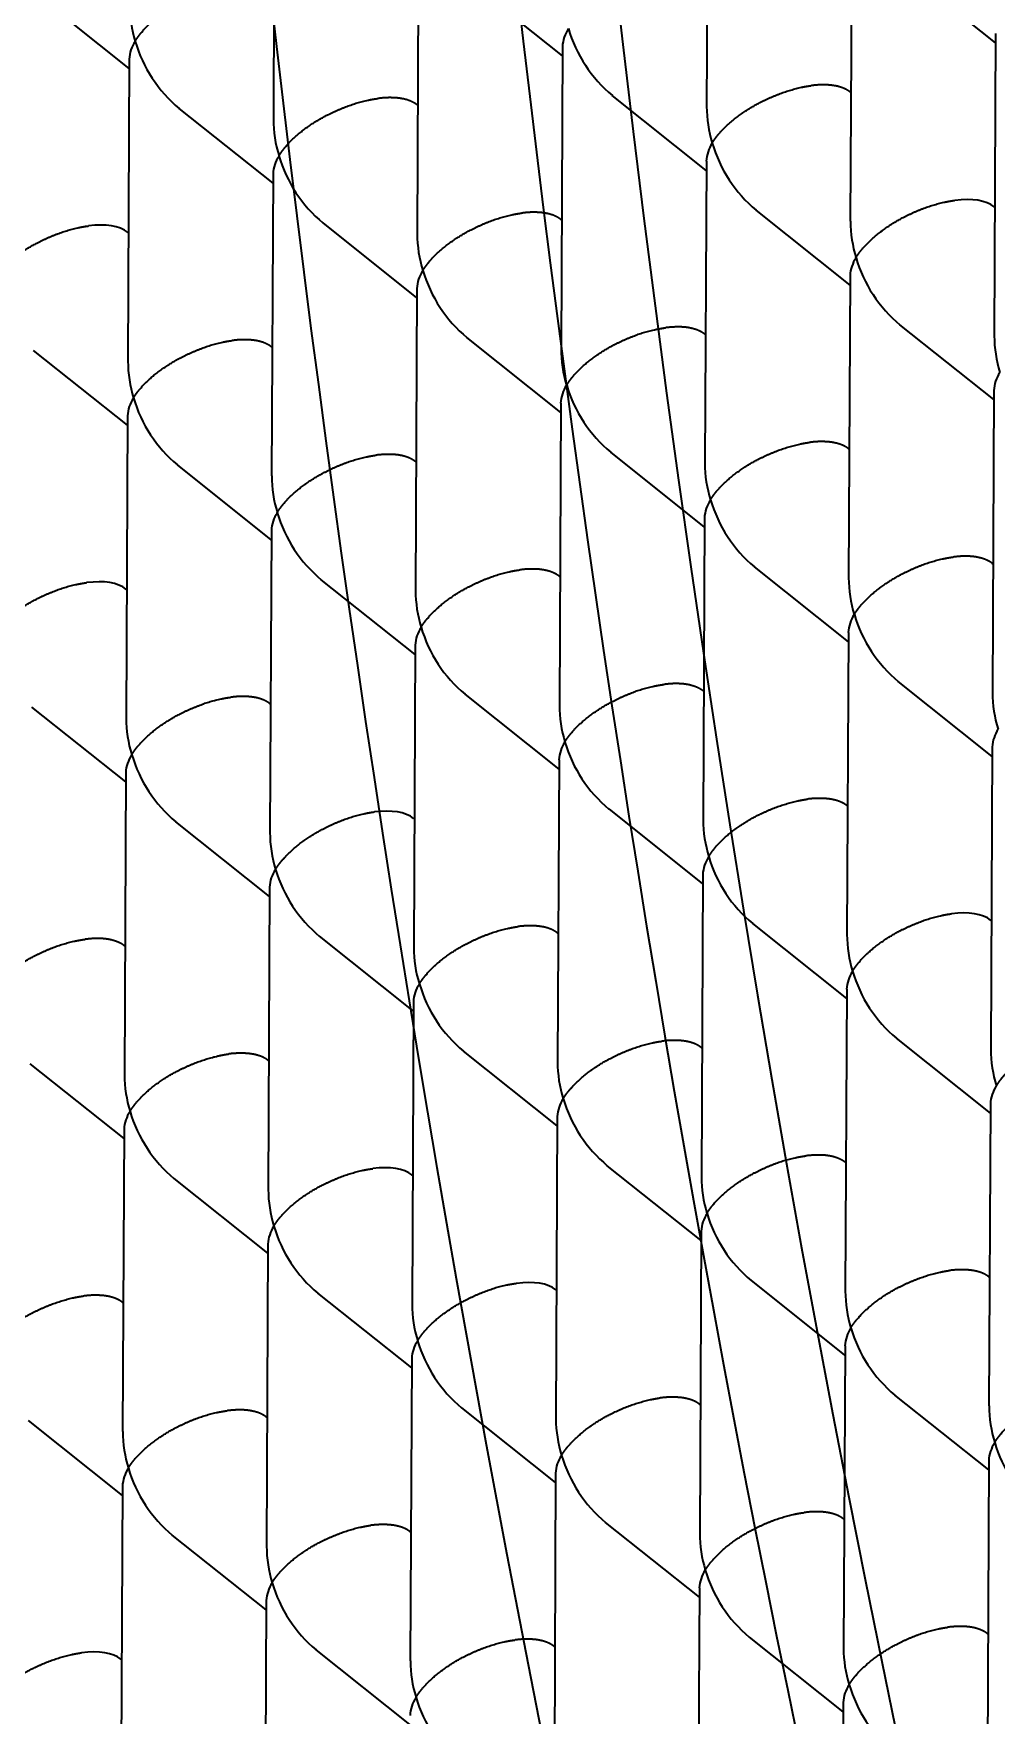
# Model space of a CAD drawing. Extents: x 23 to 587, y 4 to 413.
# Drawn here: x 421.27 to 424.46, y 146.04 to 151.61 of the extents above; entities that cross this region are included whole.
import ezdxf

# ---------------------------------------------------------------- set-up
doc = ezdxf.new("R2010")
doc.units = 0
doc.layers.get('0').update_dxf_attribs({"lineweight": 13})

# ---------------------------------------------------------------- blocks, each defined once
blk = doc.blocks.new('BLOCK6941')
at = {"color": 7, "lineweight": 35, "ltscale": 0.050027}
for p, q in [((-5.426, 18.663), (-5.436, 16.662)), ((-8.297, 18.578), (-8.306, 16.577)), ((-4.473, 17.903), (-4.483, 15.902)), ((-7.344, 17.819), (-7.353, 15.818)), ((-6.39, 17.059), (-6.4, 15.058)), ((-3.52, 17.144), (-3.529, 15.143)), ((-9.261, 16.975), (-9.271, 14.974)), ((-5.437, 16.3), (-5.447, 14.299)), ((-8.308, 16.215), (-8.318, 14.214)), ((-4.484, 15.541), (-4.494, 13.54)), ((-7.355, 15.456), (-7.365, 13.455)), ((-3.531, 14.781), (-3.541, 12.78)), ((-9.272, 14.612), (-9.282, 12.611)), ((-6.402, 14.697), (-6.411, 12.696)), ((-5.449, 13.937), (-5.458, 11.936)), ((-8.319, 13.853), (-8.329, 11.852)), ((-4.496, 13.178), (-4.505, 11.177)), ((-7.366, 13.093), (-7.376, 11.092)), ((-3.543, 12.419), (-3.552, 10.417)), ((-6.413, 12.334), (-6.423, 10.333)), ((-9.284, 12.249), (-9.293, 10.248)), ((-8.331, 11.49), (-8.34, 9.489)), ((-5.46, 11.575), (-5.47, 9.573)), ((-4.507, 10.815), (-4.517, 8.814)), ((-7.378, 10.731), (-7.387, 8.729)), ((-3.554, 10.056), (-3.564, 8.055)), ((-6.425, 9.971), (-6.434, 7.97)), ((-9.295, 9.887), (-9.305, 7.885)), ((-5.471, 9.212), (-5.481, 7.211)), ((-8.342, 9.127), (-8.352, 7.126)), ((-7.389, 8.368), (-7.399, 6.367)), ((-4.518, 8.452), (-4.528, 6.451)), ((-3.565, 7.693), (-3.575, 5.692)), ((-6.436, 7.608), (-6.445, 5.607)), ((-9.306, 7.524), (-9.316, 5.523)), ((-5.483, 6.849), (-5.492, 4.848)), ((-8.353, 6.764), (-8.363, 4.763)), ((-4.53, 6.09), (-4.539, 4.089))]:
    blk.add_line(p, q, dxfattribs=at)
at = {"color": 7, "lineweight": 35, "ltscale": 0.019884}
for p, q in [((-6.391, 16.998), (-7.013, 17.493)), ((-3.52, 17.082), (-4.142, 17.578)), ((-9.261, 16.913), (-9.883, 17.409)), ((-5.438, 16.238), (-6.06, 16.734)), ((-8.308, 16.154), (-8.93, 16.649)), ((-4.485, 15.479), (-5.107, 15.975)), ((-7.355, 15.394), (-7.977, 15.89)), ((-3.532, 14.72), (-4.154, 15.215)), ((-9.273, 14.55), (-9.895, 15.046)), ((-6.402, 14.635), (-7.024, 15.131)), ((-5.449, 13.876), (-6.071, 14.371)), ((-8.32, 13.791), (-8.942, 14.287)), ((-4.496, 13.116), (-5.118, 13.612)), ((-7.367, 13.032), (-7.989, 13.527)), ((-3.543, 12.357), (-4.165, 12.853)), ((-6.413, 12.272), (-7.036, 12.768)), ((-9.284, 12.188), (-9.906, 12.683)), ((-8.331, 11.428), (-8.953, 11.924)), ((-5.46, 11.513), (-6.082, 12.009)), ((-7.378, 10.669), (-8, 11.165)), ((-4.507, 10.754), (-5.129, 11.249)), ((-3.554, 9.994), (-4.176, 10.49)), ((-6.425, 9.91), (-7.047, 10.405)), ((-9.295, 9.825), (-9.917, 10.321)), ((-5.472, 9.15), (-6.094, 9.646)), ((-8.342, 9.066), (-8.964, 9.561)), ((-7.389, 8.306), (-8.011, 8.802)), ((-4.519, 8.391), (-5.141, 8.887)), ((-6.436, 7.547), (-7.058, 8.043)), ((-3.566, 7.632), (-4.188, 8.127)), ((-9.307, 7.462), (-9.929, 7.958)), ((-5.483, 6.788), (-6.105, 7.283)), ((-8.354, 6.703), (-8.976, 7.199)), ((-4.53, 6.028), (-5.152, 6.524)), ((-7.401, 5.944), (-8.023, 6.439))]:
    blk.add_line(p, q, dxfattribs=at)
at = {"color": 7, "lineweight": 35, "ltscale": 0.00016101}
for p, q in [((-4.478, 16.753), (-4.484, 16.757)), ((-7.349, 16.668), (-7.354, 16.672)), ((-3.525, 15.993), (-3.53, 15.997)), ((-9.267, 15.824), (-9.272, 15.828)), ((-6.396, 15.909), (-6.401, 15.913)), ((-5.443, 15.149), (-5.448, 15.153)), ((-8.314, 15.065), (-8.319, 15.069)), ((-4.49, 14.39), (-4.495, 14.394)), ((-7.36, 14.305), (-7.365, 14.309)), ((-3.537, 13.631), (-3.542, 13.635)), ((-6.407, 13.546), (-6.412, 13.55)), ((-9.278, 13.461), (-9.283, 13.465)), ((-8.325, 12.702), (-8.33, 12.706)), ((-5.454, 12.787), (-5.459, 12.791)), ((-4.501, 12.027), (-4.506, 12.031)), ((-7.372, 11.943), (-7.377, 11.947)), ((-3.548, 11.268), (-3.553, 11.272)), ((-6.419, 11.183), (-6.424, 11.187)), ((-9.289, 11.099), (-9.294, 11.103)), ((-5.466, 10.424), (-5.471, 10.428)), ((-8.336, 10.339), (-8.341, 10.343)), ((-7.383, 9.58), (-7.388, 9.584)), ((-4.513, 9.665), (-4.518, 9.669)), ((-6.43, 8.821), (-6.435, 8.825)), ((-3.559, 8.905), (-3.564, 8.909)), ((-9.301, 8.736), (-9.306, 8.74)), ((-5.477, 8.061), (-5.482, 8.065)), ((-8.348, 7.977), (-8.353, 7.981)), ((-4.524, 7.302), (-4.529, 7.306)), ((-7.394, 7.217), (-7.4, 7.221)), ((-6.441, 6.458), (-6.446, 6.462)), ((-3.571, 6.543), (-3.576, 6.547)), ((-9.312, 6.373), (-9.317, 6.377))]:
    blk.add_line(p, q, dxfattribs=at)
at = {"color": 7, "lineweight": 35}
for centre, radius, start, end in [((-8.422, 17.339), 0.837, 180.2046, 197.1191), ((-6.152, 17.045), 0.239, 146.5034, 176.6622), ((-5.475, 17.435), 0.913, 196.3619, 230.1623), ((-9.023, 16.961), 0.239, 146.5034, 176.6622), ((-8.346, 17.35), 0.913, 196.3619, 230.1623), ((-4.598, 16.665), 0.837, 180.1991, 197.116), ((-7.469, 16.58), 0.837, 180.2046, 197.1191), ((-5.199, 16.286), 0.239, 146.5034, 176.6622), ((-4.522, 16.676), 0.913, 196.3619, 230.1623), ((-8.07, 16.201), 0.239, 146.5034, 176.6622), ((-7.393, 16.591), 0.913, 196.3619, 230.1623), ((-6.516, 15.821), 0.837, 180.2046, 197.1191), ((-3.645, 15.905), 0.837, 180.2046, 197.1191), ((-4.246, 15.527), 0.239, 146.5034, 176.6622), ((-3.569, 15.916), 0.913, 196.3619, 230.1623), ((-7.117, 15.442), 0.239, 146.5034, 176.6622), ((-6.439, 15.832), 0.913, 196.3619, 230.1623), ((-5.563, 15.061), 0.837, 180.2046, 197.1191), ((-2.692, 15.146), 0.837, 180.2046, 197.1191), ((-8.433, 14.977), 0.837, 180.2046, 197.1191), ((-5.486, 15.072), 0.913, 196.3619, 230.1623), ((-3.293, 14.767), 0.239, 146.5034, 176.6622), ((-9.034, 14.598), 0.239, 146.5034, 176.6622), ((-8.357, 14.988), 0.913, 196.3619, 230.1623), ((-6.164, 14.683), 0.239, 146.5296, 176.692), ((-4.61, 14.302), 0.837, 180.2046, 197.1191), ((-7.48, 14.217), 0.837, 180.1991, 197.116), ((-5.211, 13.923), 0.239, 146.5034, 176.6622), ((-4.533, 14.313), 0.913, 196.3619, 230.1623), ((-8.081, 13.839), 0.239, 146.5034, 176.6622), ((-7.404, 14.228), 0.913, 196.3619, 230.1623), ((-3.657, 13.543), 0.837, 180.2046, 197.1191), ((-6.527, 13.458), 0.837, 180.2046, 197.1191), ((-4.258, 13.164), 0.239, 146.5034, 176.6622), ((-3.58, 13.553), 0.913, 196.3619, 230.1623), ((-7.128, 13.079), 0.239, 146.5034, 176.6622), ((-6.451, 13.469), 0.913, 196.3619, 230.1623), ((-2.704, 12.783), 0.837, 180.2046, 197.1191), ((-8.445, 12.614), 0.837, 180.2046, 197.1191), ((-5.574, 12.698), 0.837, 180.1991, 197.116), ((-3.304, 12.405), 0.239, 146.5034, 176.6622), ((-9.046, 12.235), 0.239, 146.5034, 176.6622), ((-8.368, 12.625), 0.913, 196.3619, 230.1623), ((-6.175, 12.32), 0.239, 146.5034, 176.6622), ((-5.498, 12.709), 0.913, 196.3619, 230.1623), ((-4.621, 11.939), 0.837, 180.2046, 197.1191), ((-7.492, 11.855), 0.837, 180.2046, 197.1191), ((-8.093, 11.476), 0.239, 146.5034, 176.6622), ((-7.415, 11.865), 0.913, 196.3619, 230.1623), ((-5.222, 11.561), 0.239, 146.5296, 176.692), ((-4.545, 11.95), 0.913, 196.3619, 230.1623), ((-3.668, 11.18), 0.837, 180.2046, 197.1191), ((-6.539, 11.095), 0.837, 180.2046, 197.1191), ((-4.269, 10.801), 0.239, 146.5034, 176.6622), ((-3.592, 11.191), 0.913, 196.3619, 230.1623), ((-7.14, 10.717), 0.239, 146.5296, 176.692), ((-6.462, 11.106), 0.913, 196.3619, 230.1623), ((-2.715, 10.42), 0.837, 180.1991, 197.116), ((-8.456, 10.251), 0.837, 180.1991, 197.116), ((-5.586, 10.336), 0.837, 180.2046, 197.1191), ((-3.316, 10.042), 0.239, 146.5034, 176.6622), ((-6.186, 9.957), 0.239, 146.5034, 176.6622), ((-5.509, 10.347), 0.913, 196.3619, 230.1623), ((-9.057, 9.873), 0.239, 146.5034, 176.6622), ((-8.38, 10.262), 0.913, 196.3619, 230.1623), ((-7.503, 9.492), 0.837, 180.2046, 197.1191), ((-4.633, 9.576), 0.837, 180.1991, 197.116), ((-7.427, 9.503), 0.913, 196.3619, 230.1623), ((-5.233, 9.198), 0.239, 146.5034, 176.6622), ((-4.556, 9.587), 0.913, 196.3619, 230.1623), ((-8.104, 9.113), 0.239, 146.5034, 176.6622), ((-3.679, 8.817), 0.837, 180.2046, 197.1191), ((-6.55, 8.732), 0.837, 180.1991, 197.116), ((-7.151, 8.354), 0.239, 146.5296, 176.692), ((-6.474, 8.743), 0.913, 196.3619, 230.1623), ((-4.28, 8.439), 0.239, 146.5034, 176.6622), ((-3.603, 8.828), 0.913, 196.3594, 230.1725), ((-2.726, 8.058), 0.837, 180.2046, 197.1191), ((-5.597, 7.973), 0.837, 180.2046, 197.1191), ((-8.467, 7.888), 0.837, 180.2046, 197.1191), ((-3.327, 7.679), 0.239, 146.5034, 176.6622), ((-2.65, 8.069), 0.913, 196.3619, 230.1623), ((-6.198, 7.595), 0.239, 146.5034, 176.6622), ((-5.52, 7.984), 0.913, 196.3619, 230.1623), ((-9.068, 7.51), 0.239, 146.5034, 176.6622), ((-8.391, 7.899), 0.913, 196.3619, 230.1623), ((-4.644, 7.214), 0.837, 180.2046, 197.1191), ((-7.514, 7.129), 0.837, 180.1991, 197.116), ((-5.245, 6.835), 0.239, 146.5034, 176.6622), ((-4.568, 7.225), 0.913, 196.3594, 230.1725), ((-8.115, 6.751), 0.239, 146.5034, 176.6622), ((-7.438, 7.14), 0.913, 196.3619, 230.1623), ((-6.561, 6.37), 0.837, 180.2046, 197.1191), ((-3.691, 6.454), 0.837, 180.2046, 197.1191), ((-4.292, 6.076), 0.239, 146.5034, 176.6622), ((-3.614, 6.465), 0.913, 196.3619, 230.1623), ((-7.162, 5.991), 0.239, 146.5034, 176.6622), ((-6.485, 6.381), 0.913, 196.3619, 230.1623)]:
    blk.add_arc(centre, radius, start, end, dxfattribs=at)
for centre in [(-3.983, 15.719), (-9.725, 15.55), (-9.736, 13.187), (-7.83, 11.668), (-4.006, 10.994), (-7.841, 9.306), (-6.888, 8.546), (-9.77, 6.099)]:
    blk.add_ellipse(centre, major_axis=(0.489, 0.234), ratio=0.464922, start_param=0.221717, end_param=0.956598, dxfattribs=at)
for points, knots in [([(-9.222, 17.093), (-9.207, 17.119), (-9.187, 17.146), (-9.164, 17.173), (-9.081, 17.256), (-8.967, 17.335), (-8.873, 17.387), (-8.75, 17.437), (-8.625, 17.464), (-8.605, 17.468), (-8.586, 17.471), (-8.567, 17.474)], [0, 0, 0, 0, 0, 0, 0.437223, 0.437223, 0.437223, 1.382095, 1.382095, 1.382095, 1.555484, 1.555484, 1.555484, 1.555484, 1.555484, 1.555484]), ([(-8.269, 16.333), (-8.254, 16.36), (-8.234, 16.387), (-8.211, 16.413), (-8.128, 16.497), (-8.014, 16.576), (-7.92, 16.627), (-7.797, 16.677), (-7.672, 16.705), (-7.652, 16.709), (-7.633, 16.712), (-7.614, 16.714)], [0, 0, 0, 0, 0, 0, 0.437223, 0.437223, 0.437223, 1.382095, 1.382095, 1.382095, 1.555484, 1.555484, 1.555484, 1.555484, 1.555484, 1.555484]), ([(-7.354, 16.672), (-7.378, 16.691), (-7.408, 16.706), (-7.447, 16.716), (-7.505, 16.722), (-7.571, 16.719), (-7.585, 16.718), (-7.6, 16.716), (-7.614, 16.714)], [0, 0, 0, 0, 0, 0, 0.4890695, 0.4890695, 0.4890695, 0.6239272, 0.6239272, 0.6239272, 0.6239272, 0.6239272, 0.6239272]), ([(-5.399, 16.418), (-5.383, 16.444), (-5.364, 16.471), (-5.34, 16.498), (-5.257, 16.581), (-5.143, 16.66), (-5.05, 16.712), (-4.926, 16.762), (-4.801, 16.79), (-4.782, 16.794), (-4.763, 16.797), (-4.744, 16.799)], [0, 0, 0, 0, 0, 0, 0.437223, 0.437223, 0.437223, 1.382095, 1.382095, 1.382095, 1.555484, 1.555484, 1.555484, 1.555484, 1.555484, 1.555484]), ([(-4.484, 16.757), (-4.507, 16.775), (-4.538, 16.791), (-4.576, 16.801), (-4.635, 16.807), (-4.7, 16.804), (-4.714, 16.803), (-4.729, 16.801), (-4.744, 16.799)], [0, 0, 0, 0, 0, 0, 0.4890695, 0.4890695, 0.4890695, 0.6239272, 0.6239272, 0.6239272, 0.6239272, 0.6239272, 0.6239272]), ([(-7.316, 15.574), (-7.3, 15.6), (-7.281, 15.627), (-7.257, 15.654), (-7.174, 15.737), (-7.06, 15.816), (-6.967, 15.868), (-6.844, 15.918), (-6.719, 15.946), (-6.699, 15.95), (-6.68, 15.953), (-6.661, 15.955)], [0, 0, 0, 0, 0, 0, 0.437223, 0.437223, 0.437223, 1.382095, 1.382095, 1.382095, 1.555484, 1.555484, 1.555484, 1.555484, 1.555484, 1.555484]), ([(-6.401, 15.913), (-6.424, 15.931), (-6.455, 15.947), (-6.494, 15.957), (-6.552, 15.963), (-6.617, 15.96), (-6.632, 15.959), (-6.646, 15.957), (-6.661, 15.955)], [0, 0, 0, 0, 0, 0, 0.4890695, 0.4890695, 0.4890695, 0.6239272, 0.6239272, 0.6239272, 0.6239272, 0.6239272, 0.6239272]), ([(-4.446, 15.659), (-4.43, 15.685), (-4.411, 15.712), (-4.387, 15.739), (-4.304, 15.822), (-4.19, 15.901), (-4.097, 15.953), (-3.973, 16.003), (-3.848, 16.03), (-3.829, 16.034), (-3.809, 16.037), (-3.791, 16.04)], [0, 0, 0, 0, 0, 0, 0.437223, 0.437223, 0.437223, 1.382095, 1.382095, 1.382095, 1.555484, 1.555484, 1.555484, 1.555484, 1.555484, 1.555484]), ([(-10.187, 15.489), (-10.171, 15.516), (-10.152, 15.543), (-10.128, 15.569), (-10.045, 15.653), (-9.931, 15.732), (-9.838, 15.783), (-9.714, 15.833), (-9.589, 15.861), (-9.57, 15.865), (-9.551, 15.868), (-9.532, 15.87)], [0, 0, 0, 0, 0, 0, 0.437223, 0.437223, 0.437223, 1.382095, 1.382095, 1.382095, 1.555484, 1.555484, 1.555484, 1.555484, 1.555484, 1.555484]), ([(-6.363, 14.815), (-6.347, 14.841), (-6.328, 14.868), (-6.304, 14.895), (-6.221, 14.978), (-6.107, 15.057), (-6.014, 15.109), (-5.891, 15.159), (-5.766, 15.186), (-5.746, 15.19), (-5.727, 15.193), (-5.708, 15.196)], [0, 0, 0, 0, 0, 0, 0.437223, 0.437223, 0.437223, 1.382095, 1.382095, 1.382095, 1.555484, 1.555484, 1.555484, 1.555484, 1.555484, 1.555484]), ([(-5.448, 15.153), (-5.471, 15.172), (-5.502, 15.187), (-5.541, 15.198), (-5.599, 15.204), (-5.664, 15.2), (-5.679, 15.199), (-5.693, 15.198), (-5.708, 15.196)], [0, 0, 0, 0, 0, 0, 0.4890695, 0.4890695, 0.4890695, 0.6239272, 0.6239272, 0.6239272, 0.6239272, 0.6239272, 0.6239272]), ([(-9.234, 14.73), (-9.218, 14.756), (-9.199, 14.783), (-9.175, 14.81), (-9.092, 14.893), (-8.978, 14.972), (-8.885, 15.024), (-8.761, 15.074), (-8.636, 15.102), (-8.617, 15.106), (-8.598, 15.109), (-8.579, 15.111)], [0, 0, 0, 0, 0, 0, 0.437223, 0.437223, 0.437223, 1.382095, 1.382095, 1.382095, 1.555484, 1.555484, 1.555484, 1.555484, 1.555484, 1.555484]), ([(-8.319, 15.069), (-8.342, 15.087), (-8.373, 15.103), (-8.411, 15.113), (-8.47, 15.119), (-8.535, 15.116), (-8.549, 15.115), (-8.564, 15.113), (-8.579, 15.111)], [0, 0, 0, 0, 0, 0, 0.4890695, 0.4890695, 0.4890695, 0.6239272, 0.6239272, 0.6239272, 0.6239272, 0.6239272, 0.6239272]), ([(-5.41, 14.055), (-5.394, 14.082), (-5.375, 14.109), (-5.351, 14.135), (-5.268, 14.219), (-5.154, 14.298), (-5.061, 14.349), (-4.937, 14.399), (-4.812, 14.427), (-4.793, 14.431), (-4.774, 14.434), (-4.755, 14.436)], [0, 0, 0, 0, 0, 0, 0.437223, 0.437223, 0.437223, 1.382095, 1.382095, 1.382095, 1.555484, 1.555484, 1.555484, 1.555484, 1.555484, 1.555484]), ([(-4.495, 14.394), (-4.518, 14.413), (-4.549, 14.428), (-4.588, 14.438), (-4.646, 14.444), (-4.711, 14.441), (-4.726, 14.44), (-4.74, 14.438), (-4.755, 14.436)], [0, 0, 0, 0, 0, 0, 0.4890695, 0.4890695, 0.4890695, 0.6239272, 0.6239272, 0.6239272, 0.6239272, 0.6239272, 0.6239272]), ([(-8.281, 13.971), (-8.265, 13.997), (-8.246, 14.024), (-8.222, 14.051), (-8.139, 14.134), (-8.025, 14.213), (-7.932, 14.265), (-7.808, 14.315), (-7.683, 14.342), (-7.664, 14.346), (-7.645, 14.349), (-7.626, 14.352)], [0, 0, 0, 0, 0, 0, 0.437223, 0.437223, 0.437223, 1.382095, 1.382095, 1.382095, 1.555484, 1.555484, 1.555484, 1.555484, 1.555484, 1.555484]), ([(-7.365, 14.309), (-7.389, 14.328), (-7.42, 14.343), (-7.458, 14.354), (-7.517, 14.36), (-7.582, 14.356), (-7.596, 14.355), (-7.611, 14.354), (-7.626, 14.352)], [0, 0, 0, 0, 0, 0, 0.4890695, 0.4890695, 0.4890695, 0.6239272, 0.6239272, 0.6239272, 0.6239272, 0.6239272, 0.6239272]), ([(-7.328, 13.211), (-7.312, 13.238), (-7.292, 13.265), (-7.269, 13.291), (-7.186, 13.374), (-7.072, 13.454), (-6.979, 13.505), (-6.855, 13.555), (-6.73, 13.583), (-6.711, 13.587), (-6.691, 13.59), (-6.673, 13.592)], [0, 0, 0, 0, 0, 0, 0.437223, 0.437223, 0.437223, 1.382095, 1.382095, 1.382095, 1.555484, 1.555484, 1.555484, 1.555484, 1.555484, 1.555484]), ([(-6.412, 13.55), (-6.436, 13.569), (-6.467, 13.584), (-6.505, 13.594), (-6.564, 13.6), (-6.629, 13.597), (-6.643, 13.596), (-6.658, 13.594), (-6.673, 13.592)], [0, 0, 0, 0, 0, 0, 0.4890695, 0.4890695, 0.4890695, 0.6239272, 0.6239272, 0.6239272, 0.6239272, 0.6239272, 0.6239272]), ([(-4.457, 13.296), (-4.441, 13.322), (-4.422, 13.349), (-4.398, 13.376), (-4.315, 13.459), (-4.201, 13.538), (-4.108, 13.59), (-3.984, 13.64), (-3.859, 13.668), (-3.84, 13.671), (-3.821, 13.675), (-3.802, 13.677)], [0, 0, 0, 0, 0, 0, 0.437223, 0.437223, 0.437223, 1.382095, 1.382095, 1.382095, 1.555484, 1.555484, 1.555484, 1.555484, 1.555484, 1.555484]), ([(-3.542, 13.635), (-3.565, 13.653), (-3.596, 13.668), (-3.635, 13.679), (-3.693, 13.685), (-3.758, 13.682), (-3.773, 13.68), (-3.787, 13.679), (-3.802, 13.677)], [0, 0, 0, 0, 0, 0, 0.4890695, 0.4890695, 0.4890695, 0.6239272, 0.6239272, 0.6239272, 0.6239272, 0.6239272, 0.6239272]), ([(-10.198, 13.127), (-10.182, 13.153), (-10.163, 13.18), (-10.139, 13.207), (-10.056, 13.29), (-9.942, 13.369), (-9.849, 13.421), (-9.726, 13.471), (-9.601, 13.498), (-9.581, 13.502), (-9.562, 13.505), (-9.543, 13.508)], [0, 0, 0, 0, 0, 0, 0.437223, 0.437223, 0.437223, 1.382095, 1.382095, 1.382095, 1.555484, 1.555484, 1.555484, 1.555484, 1.555484, 1.555484]), ([(-6.375, 12.452), (-6.359, 12.478), (-6.339, 12.505), (-6.316, 12.532), (-6.233, 12.615), (-6.119, 12.694), (-6.025, 12.746), (-5.902, 12.796), (-5.777, 12.824), (-5.758, 12.827), (-5.738, 12.831), (-5.719, 12.833)], [0, 0, 0, 0, 0, 0, 0.437223, 0.437223, 0.437223, 1.382095, 1.382095, 1.382095, 1.555484, 1.555484, 1.555484, 1.555484, 1.555484, 1.555484]), ([(-5.459, 12.791), (-5.483, 12.809), (-5.514, 12.824), (-5.552, 12.835), (-5.611, 12.841), (-5.676, 12.838), (-5.69, 12.836), (-5.705, 12.835), (-5.719, 12.833)], [0, 0, 0, 0, 0, 0, 0.4890695, 0.4890695, 0.4890695, 0.6239272, 0.6239272, 0.6239272, 0.6239272, 0.6239272, 0.6239272]), ([(-9.245, 12.367), (-9.229, 12.394), (-9.21, 12.421), (-9.186, 12.447), (-9.103, 12.53), (-8.989, 12.61), (-8.896, 12.661), (-8.772, 12.711), (-8.647, 12.739), (-8.628, 12.743), (-8.609, 12.746), (-8.59, 12.748)], [0, 0, 0, 0, 0, 0, 0.437223, 0.437223, 0.437223, 1.382095, 1.382095, 1.382095, 1.555484, 1.555484, 1.555484, 1.555484, 1.555484, 1.555484]), ([(-8.33, 12.706), (-8.353, 12.725), (-8.384, 12.74), (-8.423, 12.75), (-8.481, 12.756), (-8.546, 12.753), (-8.561, 12.752), (-8.575, 12.75), (-8.59, 12.748)], [0, 0, 0, 0, 0, 0, 0.4890695, 0.4890695, 0.4890695, 0.6239272, 0.6239272, 0.6239272, 0.6239272, 0.6239272, 0.6239272]), ([(-5.421, 11.693), (-5.406, 11.719), (-5.386, 11.746), (-5.363, 11.773), (-5.28, 11.856), (-5.166, 11.935), (-5.072, 11.987), (-4.949, 12.036), (-4.824, 12.064), (-4.804, 12.068), (-4.785, 12.071), (-4.766, 12.074)], [0, 0, 0, 0, 0, 0, 0.437223, 0.437223, 0.437223, 1.382095, 1.382095, 1.382095, 1.555484, 1.555484, 1.555484, 1.555484, 1.555484, 1.555484]), ([(-4.506, 12.031), (-4.53, 12.05), (-4.561, 12.065), (-4.599, 12.075), (-4.657, 12.081), (-4.723, 12.078), (-4.737, 12.077), (-4.752, 12.076), (-4.766, 12.074)], [0, 0, 0, 0, 0, 0, 0.4890695, 0.4890695, 0.4890695, 0.6239272, 0.6239272, 0.6239272, 0.6239272, 0.6239272, 0.6239272]), ([(-8.292, 11.608), (-8.276, 11.634), (-8.257, 11.661), (-8.233, 11.688), (-8.15, 11.771), (-8.036, 11.85), (-7.943, 11.902), (-7.819, 11.952), (-7.694, 11.98), (-7.675, 11.983), (-7.656, 11.987), (-7.637, 11.989)], [0, 0, 0, 0, 0, 0, 0.437223, 0.437223, 0.437223, 1.382095, 1.382095, 1.382095, 1.555484, 1.555484, 1.555484, 1.555484, 1.555484, 1.555484]), ([(-4.468, 10.933), (-4.453, 10.96), (-4.433, 10.986), (-4.41, 11.013), (-4.327, 11.096), (-4.213, 11.176), (-4.119, 11.227), (-3.996, 11.277), (-3.871, 11.305), (-3.851, 11.309), (-3.832, 11.312), (-3.813, 11.314)], [0, 0, 0, 0, 0, 0, 0.437223, 0.437223, 0.437223, 1.382095, 1.382095, 1.382095, 1.555484, 1.555484, 1.555484, 1.555484, 1.555484, 1.555484]), ([(-10.21, 10.764), (-10.194, 10.79), (-10.174, 10.817), (-10.151, 10.844), (-10.068, 10.927), (-9.954, 11.006), (-9.861, 11.058), (-9.737, 11.108), (-9.612, 11.136), (-9.593, 11.139), (-9.573, 11.143), (-9.554, 11.145)], [0, 0, 0, 0, 0, 0, 0.437223, 0.437223, 0.437223, 1.382095, 1.382095, 1.382095, 1.555484, 1.555484, 1.555484, 1.555484, 1.555484, 1.555484]), ([(-9.294, 11.103), (-9.318, 11.121), (-9.349, 11.136), (-9.387, 11.147), (-9.446, 11.153), (-9.511, 11.15), (-9.525, 11.148), (-9.54, 11.147), (-9.554, 11.145)], [0, 0, 0, 0, 0, 0, 0.4890695, 0.4890695, 0.4890695, 0.6239272, 0.6239272, 0.6239272, 0.6239272, 0.6239272, 0.6239272]), ([(-7.339, 10.849), (-7.323, 10.875), (-7.304, 10.902), (-7.28, 10.929), (-7.197, 11.012), (-7.083, 11.091), (-6.99, 11.143), (-6.866, 11.192), (-6.741, 11.22), (-6.722, 11.224), (-6.703, 11.227), (-6.684, 11.23)], [0, 0, 0, 0, 0, 0, 0.437223, 0.437223, 0.437223, 1.382095, 1.382095, 1.382095, 1.555484, 1.555484, 1.555484, 1.555484, 1.555484, 1.555484]), ([(-6.424, 11.187), (-6.447, 11.206), (-6.478, 11.221), (-6.517, 11.231), (-6.575, 11.237), (-6.64, 11.234), (-6.655, 11.233), (-6.669, 11.232), (-6.684, 11.23)], [0, 0, 0, 0, 0, 0, 0.4890695, 0.4890695, 0.4890695, 0.6239272, 0.6239272, 0.6239272, 0.6239272, 0.6239272, 0.6239272]), ([(-5.471, 10.428), (-5.494, 10.447), (-5.525, 10.462), (-5.563, 10.472), (-5.622, 10.478), (-5.687, 10.475), (-5.701, 10.474), (-5.716, 10.472), (-5.731, 10.47)], [0, 0, 0, 0, 0, 0, 0.4890695, 0.4890695, 0.4890695, 0.6239272, 0.6239272, 0.6239272, 0.6239272, 0.6239272, 0.6239272]), ([(-3.515, 10.174), (-3.499, 10.2), (-3.48, 10.227), (-3.457, 10.254), (-3.374, 10.337), (-3.259, 10.416), (-3.166, 10.468), (-3.043, 10.518), (-2.918, 10.546), (-2.898, 10.549), (-2.879, 10.552), (-2.86, 10.555)], [0, 0, 0, 0, 0, 0, 0.437223, 0.437223, 0.437223, 1.382095, 1.382095, 1.382095, 1.555484, 1.555484, 1.555484, 1.555484, 1.555484, 1.555484]), ([(-9.256, 10.005), (-9.241, 10.031), (-9.221, 10.058), (-9.198, 10.085), (-9.115, 10.168), (-9.001, 10.247), (-8.907, 10.299), (-8.784, 10.348), (-8.659, 10.376), (-8.639, 10.38), (-8.62, 10.383), (-8.601, 10.386)], [0, 0, 0, 0, 0, 0, 0.437223, 0.437223, 0.437223, 1.382095, 1.382095, 1.382095, 1.555484, 1.555484, 1.555484, 1.555484, 1.555484, 1.555484]), ([(-8.341, 10.343), (-8.365, 10.362), (-8.396, 10.377), (-8.434, 10.387), (-8.493, 10.393), (-8.558, 10.39), (-8.572, 10.389), (-8.587, 10.388), (-8.601, 10.386)], [0, 0, 0, 0, 0, 0, 0.4890695, 0.4890695, 0.4890695, 0.6239272, 0.6239272, 0.6239272, 0.6239272, 0.6239272, 0.6239272]), ([(-6.386, 10.089), (-6.37, 10.116), (-6.351, 10.142), (-6.327, 10.169), (-6.244, 10.252), (-6.13, 10.332), (-6.037, 10.383), (-5.913, 10.433), (-5.788, 10.461), (-5.769, 10.465), (-5.75, 10.468), (-5.731, 10.47)], [0, 0, 0, 0, 0, 0, 0.437223, 0.437223, 0.437223, 1.382095, 1.382095, 1.382095, 1.555484, 1.555484, 1.555484, 1.555484, 1.555484, 1.555484]), ([(-5.433, 9.33), (-5.417, 9.356), (-5.398, 9.383), (-5.374, 9.41), (-5.291, 9.493), (-5.177, 9.572), (-5.084, 9.624), (-4.96, 9.674), (-4.835, 9.702), (-4.816, 9.705), (-4.797, 9.708), (-4.778, 9.711)], [0, 0, 0, 0, 0, 0, 0.437223, 0.437223, 0.437223, 1.382095, 1.382095, 1.382095, 1.555484, 1.555484, 1.555484, 1.555484, 1.555484, 1.555484]), ([(-4.518, 9.669), (-4.541, 9.687), (-4.572, 9.702), (-4.61, 9.713), (-4.669, 9.719), (-4.734, 9.715), (-4.748, 9.714), (-4.763, 9.713), (-4.778, 9.711)], [0, 0, 0, 0, 0, 0, 0.4890695, 0.4890695, 0.4890695, 0.6239272, 0.6239272, 0.6239272, 0.6239272, 0.6239272, 0.6239272]), ([(-8.303, 9.245), (-8.288, 9.272), (-8.268, 9.298), (-8.245, 9.325), (-8.162, 9.408), (-8.048, 9.488), (-7.954, 9.539), (-7.831, 9.589), (-7.706, 9.617), (-7.686, 9.621), (-7.667, 9.624), (-7.648, 9.626)], [0, 0, 0, 0, 0, 0, 0.437223, 0.437223, 0.437223, 1.382095, 1.382095, 1.382095, 1.555484, 1.555484, 1.555484, 1.555484, 1.555484, 1.555484]), ([(-4.48, 8.571), (-4.464, 8.597), (-4.445, 8.624), (-4.421, 8.65), (-4.338, 8.734), (-4.224, 8.813), (-4.131, 8.865), (-4.007, 8.914), (-3.882, 8.942), (-3.863, 8.946), (-3.844, 8.949), (-3.825, 8.952)], [0, 0, 0, 0, 0, 0, 0.437223, 0.437223, 0.437223, 1.382095, 1.382095, 1.382095, 1.555484, 1.555484, 1.555484, 1.555484, 1.555484, 1.555484]), ([(-3.564, 8.909), (-3.588, 8.928), (-3.619, 8.943), (-3.657, 8.953), (-3.716, 8.959), (-3.781, 8.956), (-3.795, 8.955), (-3.81, 8.953), (-3.825, 8.952)], [0, 0, 0, 0, 0, 0, 0.4890695, 0.4890695, 0.4890695, 0.6239272, 0.6239272, 0.6239272, 0.6239272, 0.6239272, 0.6239272]), ([(-7.35, 8.486), (-7.335, 8.512), (-7.315, 8.539), (-7.292, 8.566), (-7.209, 8.649), (-7.094, 8.728), (-7.001, 8.78), (-6.878, 8.83), (-6.753, 8.858), (-6.733, 8.861), (-6.714, 8.864), (-6.695, 8.867)], [0, 0, 0, 0, 0, 0, 0.437223, 0.437223, 0.437223, 1.382095, 1.382095, 1.382095, 1.555484, 1.555484, 1.555484, 1.555484, 1.555484, 1.555484]), ([(-10.221, 8.401), (-10.205, 8.428), (-10.186, 8.454), (-10.162, 8.481), (-10.079, 8.564), (-9.965, 8.644), (-9.872, 8.695), (-9.748, 8.745), (-9.623, 8.773), (-9.604, 8.777), (-9.585, 8.78), (-9.566, 8.782)], [0, 0, 0, 0, 0, 0, 0.437223, 0.437223, 0.437223, 1.382095, 1.382095, 1.382095, 1.555484, 1.555484, 1.555484, 1.555484, 1.555484, 1.555484]), ([(-9.306, 8.74), (-9.329, 8.759), (-9.36, 8.774), (-9.399, 8.784), (-9.457, 8.79), (-9.522, 8.787), (-9.537, 8.786), (-9.551, 8.784), (-9.566, 8.782)], [0, 0, 0, 0, 0, 0, 0.4890695, 0.4890695, 0.4890695, 0.6239272, 0.6239272, 0.6239272, 0.6239272, 0.6239272, 0.6239272]), ([(-3.527, 7.811), (-3.511, 7.838), (-3.491, 7.864), (-3.468, 7.891), (-3.385, 7.974), (-3.271, 8.054), (-3.178, 8.105), (-3.054, 8.155), (-2.929, 8.183), (-2.91, 8.187), (-2.89, 8.19), (-2.872, 8.192)], [0, 0, 0, 0, 0, 0, 0.437223, 0.437223, 0.437223, 1.382095, 1.382095, 1.382095, 1.555484, 1.555484, 1.555484, 1.555484, 1.555484, 1.555484]), ([(-9.268, 7.642), (-9.252, 7.668), (-9.233, 7.695), (-9.209, 7.722), (-9.126, 7.805), (-9.012, 7.884), (-8.919, 7.936), (-8.795, 7.986), (-8.67, 8.014), (-8.651, 8.017), (-8.632, 8.02), (-8.613, 8.023)], [0, 0, 0, 0, 0, 0, 0.437223, 0.437223, 0.437223, 1.382095, 1.382095, 1.382095, 1.555484, 1.555484, 1.555484, 1.555484, 1.555484, 1.555484]), ([(-8.353, 7.981), (-8.376, 7.999), (-8.407, 8.014), (-8.445, 8.025), (-8.504, 8.031), (-8.569, 8.027), (-8.583, 8.026), (-8.598, 8.025), (-8.613, 8.023)], [0, 0, 0, 0, 0, 0, 0.4890695, 0.4890695, 0.4890695, 0.6239272, 0.6239272, 0.6239272, 0.6239272, 0.6239272, 0.6239272]), ([(-6.397, 7.727), (-6.381, 7.753), (-6.362, 7.78), (-6.338, 7.806), (-6.255, 7.89), (-6.141, 7.969), (-6.048, 8.021), (-5.925, 8.07), (-5.8, 8.098), (-5.78, 8.102), (-5.761, 8.105), (-5.742, 8.108)], [0, 0, 0, 0, 0, 0, 0.437223, 0.437223, 0.437223, 1.382095, 1.382095, 1.382095, 1.555484, 1.555484, 1.555484, 1.555484, 1.555484, 1.555484]), ([(-5.482, 8.065), (-5.505, 8.084), (-5.536, 8.099), (-5.575, 8.109), (-5.633, 8.115), (-5.698, 8.112), (-5.713, 8.111), (-5.727, 8.109), (-5.742, 8.108)], [0, 0, 0, 0, 0, 0, 0.4890695, 0.4890695, 0.4890695, 0.6239272, 0.6239272, 0.6239272, 0.6239272, 0.6239272, 0.6239272]), ([(-4.529, 7.306), (-4.552, 7.325), (-4.583, 7.34), (-4.622, 7.35), (-4.68, 7.356), (-4.745, 7.353), (-4.76, 7.352), (-4.774, 7.35), (-4.789, 7.348)], [0, 0, 0, 0, 0, 0, 0.4890695, 0.4890695, 0.4890695, 0.6239272, 0.6239272, 0.6239272, 0.6239272, 0.6239272, 0.6239272]), ([(-8.315, 6.883), (-8.299, 6.909), (-8.28, 6.936), (-8.256, 6.962), (-8.173, 7.046), (-8.059, 7.125), (-7.966, 7.177), (-7.842, 7.226), (-7.717, 7.254), (-7.698, 7.258), (-7.679, 7.261), (-7.66, 7.264)], [0, 0, 0, 0, 0, 0, 0.437223, 0.437223, 0.437223, 1.382095, 1.382095, 1.382095, 1.555484, 1.555484, 1.555484, 1.555484, 1.555484, 1.555484]), ([(-7.4, 7.221), (-7.423, 7.24), (-7.454, 7.255), (-7.492, 7.265), (-7.551, 7.271), (-7.616, 7.268), (-7.63, 7.267), (-7.645, 7.265), (-7.66, 7.264)], [0, 0, 0, 0, 0, 0, 0.4890695, 0.4890695, 0.4890695, 0.6239272, 0.6239272, 0.6239272, 0.6239272, 0.6239272, 0.6239272]), ([(-5.444, 6.967), (-5.428, 6.993), (-5.409, 7.02), (-5.385, 7.047), (-5.302, 7.13), (-5.188, 7.21), (-5.095, 7.261), (-4.971, 7.311), (-4.847, 7.339), (-4.827, 7.343), (-4.808, 7.346), (-4.789, 7.348)], [0, 0, 0, 0, 0, 0, 0.437223, 0.437223, 0.437223, 1.382095, 1.382095, 1.382095, 1.555484, 1.555484, 1.555484, 1.555484, 1.555484, 1.555484]), ([(-4.491, 6.208), (-4.475, 6.234), (-4.456, 6.261), (-4.432, 6.288), (-4.349, 6.371), (-4.235, 6.45), (-4.142, 6.502), (-4.018, 6.552), (-3.893, 6.58), (-3.874, 6.583), (-3.855, 6.586), (-3.836, 6.589)], [0, 0, 0, 0, 0, 0, 0.437223, 0.437223, 0.437223, 1.382095, 1.382095, 1.382095, 1.555484, 1.555484, 1.555484, 1.555484, 1.555484, 1.555484]), ([(-3.576, 6.547), (-3.599, 6.565), (-3.63, 6.58), (-3.669, 6.591), (-3.727, 6.597), (-3.792, 6.593), (-3.807, 6.592), (-3.821, 6.591), (-3.836, 6.589)], [0, 0, 0, 0, 0, 0, 0.4890695, 0.4890695, 0.4890695, 0.6239272, 0.6239272, 0.6239272, 0.6239272, 0.6239272, 0.6239272]), ([(-7.362, 6.123), (-7.346, 6.149), (-7.327, 6.176), (-7.303, 6.203), (-7.22, 6.286), (-7.106, 6.366), (-7.013, 6.417), (-6.889, 6.467), (-6.764, 6.495), (-6.745, 6.499), (-6.725, 6.502), (-6.707, 6.504)], [0, 0, 0, 0, 0, 0, 0.437223, 0.437223, 0.437223, 1.382095, 1.382095, 1.382095, 1.555484, 1.555484, 1.555484, 1.555484, 1.555484, 1.555484]), ([(-6.446, 6.462), (-6.47, 6.481), (-6.501, 6.496), (-6.539, 6.506), (-6.598, 6.512), (-6.663, 6.509), (-6.677, 6.508), (-6.692, 6.506), (-6.707, 6.504)], [0, 0, 0, 0, 0, 0, 0.4890695, 0.4890695, 0.4890695, 0.6239272, 0.6239272, 0.6239272, 0.6239272, 0.6239272, 0.6239272]), ([(-10.232, 6.039), (-10.216, 6.065), (-10.197, 6.092), (-10.173, 6.118), (-10.09, 6.202), (-9.976, 6.281), (-9.883, 6.333), (-9.76, 6.382), (-9.635, 6.41), (-9.615, 6.414), (-9.596, 6.417), (-9.577, 6.42)], [0, 0, 0, 0, 0, 0, 0.437223, 0.437223, 0.437223, 1.382095, 1.382095, 1.382095, 1.555484, 1.555484, 1.555484, 1.555484, 1.555484, 1.555484])]:
    blk.add_open_spline(points, degree=5, knots=knots, dxfattribs=at)
blk = doc.blocks.new('BLOCK6951')
at = {"color": 7, "lineweight": 35}
for centre, major_axis, start_param, end_param in [((-0.087, -0.188), (-5.919, 45.366), 0.019728, 3.121964), ((-0.734, -0.272), (-5.919, 45.366), 0.000034, 3.141627), ((-0.734, -0.272), (-6.501, 49.828), 1.212678, 3.141627)]:
    blk.add_ellipse(centre, major_axis=major_axis, ratio=0.361678, start_param=start_param, end_param=end_param, dxfattribs=at)

msp = doc.modelspace()

# ---------------------------------------------------------------- block references
at = {"lineweight": 0, "xscale": 0.5, "yscale": 0.5, "zscale": 0.5}
for name, p in [('BLOCK6951', (431.573, 151.8767)), ('BLOCK6941', (426.2143, 143.0406))]:
    msp.add_blockref(name, p, dxfattribs=at)

doc.saveas('drawing.dxf')
